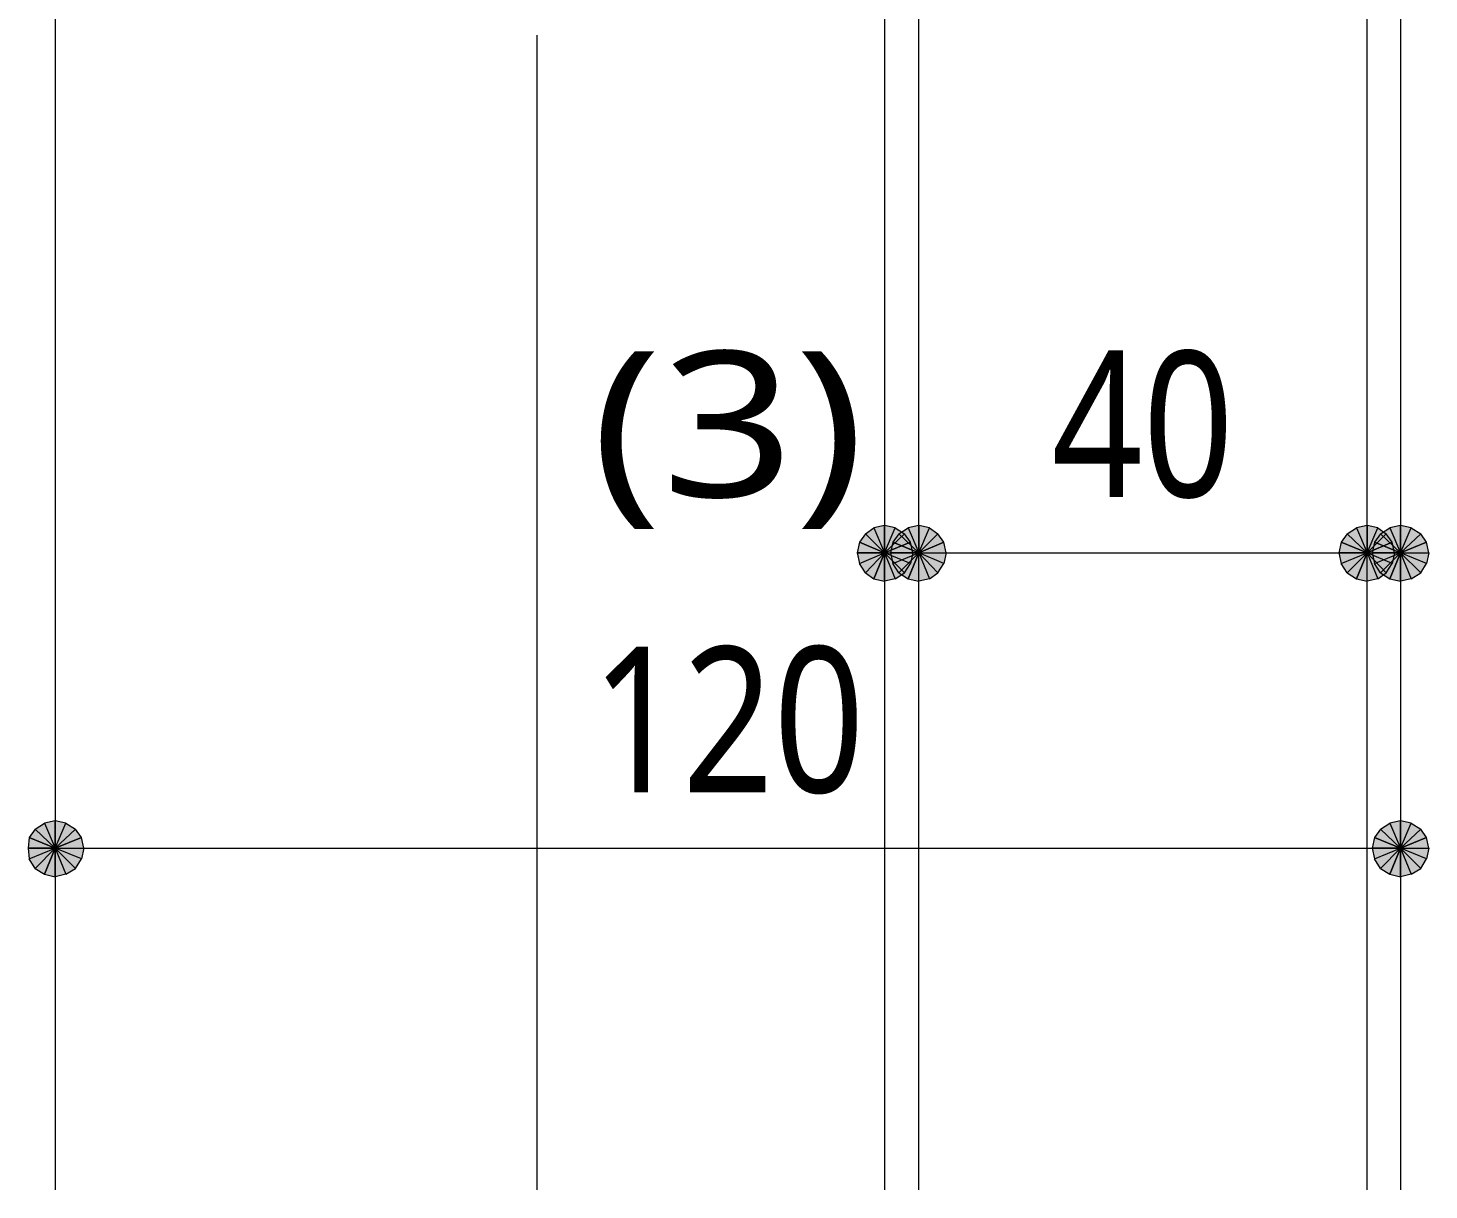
# Model space of a CAD drawing. Header units: millimetres. Extents: x 0 to 420, y 0 to 297.
# Drawn here: x 315.34 to 340.34, y 75.97 to 96.69 of the extents above; entities that cross this region are included whole.
import ezdxf
from ezdxf.enums import TextEntityAlignment as Align

# ---------------------------------------------------------------- set-up
doc = ezdxf.new("R2010")
doc.units = ezdxf.units.MM
doc.styles.add('kst32b', font='NotoSansJP-Variable.ttf')

msp = doc.modelspace()

# ---------------------------------------------------------------- hatches: boundary and pattern name
h = msp.add_hatch(color=7)
h.paths.add_polyline_path([(330.623, 87.821), (330.433, 87.778), (330.623, 87.334), (330.623, 87.821)])
h.paths.add_polyline_path([(330.433, 87.778), (330.623, 87.334), (330.285, 87.672), (330.433, 87.778)])
h.paths.add_polyline_path([(330.623, 87.334), (330.285, 87.672), (330.179, 87.524), (330.623, 87.334)])
h = msp.add_hatch(color=7)
h.paths.add_polyline_path([(331.089, 87.524), (330.983, 87.672), (330.623, 87.334), (331.089, 87.524)])
h.paths.add_polyline_path([(330.983, 87.672), (330.623, 87.334), (330.814, 87.778), (330.983, 87.672)])
h.paths.add_polyline_path([(330.623, 87.334), (330.814, 87.778), (330.623, 87.821), (330.623, 87.334)])
h = msp.add_hatch(color=7)
h.paths.add_polyline_path([(331.237, 87.821), (331.047, 87.778), (331.237, 87.334), (331.237, 87.821)])
h.paths.add_polyline_path([(331.047, 87.778), (331.237, 87.334), (330.877, 87.672), (331.047, 87.778)])
h.paths.add_polyline_path([(331.237, 87.334), (330.877, 87.672), (330.771, 87.524), (331.237, 87.334)])
h = msp.add_hatch(color=7)
h.paths.add_polyline_path([(331.682, 87.524), (331.576, 87.672), (331.237, 87.334), (331.682, 87.524)])
h.paths.add_polyline_path([(331.576, 87.672), (331.237, 87.334), (331.428, 87.778), (331.576, 87.672)])
h.paths.add_polyline_path([(331.237, 87.334), (331.428, 87.778), (331.237, 87.821), (331.237, 87.334)])
h = msp.add_hatch(color=7)
h.paths.add_polyline_path([(339.238, 87.821), (339.048, 87.778), (339.238, 87.334), (339.238, 87.821)])
h.paths.add_polyline_path([(339.048, 87.778), (339.238, 87.334), (338.878, 87.672), (339.048, 87.778)])
h.paths.add_polyline_path([(339.238, 87.334), (338.878, 87.672), (338.772, 87.524), (339.238, 87.334)])
h = msp.add_hatch(color=7)
h.paths.add_polyline_path([(339.683, 87.524), (339.577, 87.672), (339.238, 87.334), (339.683, 87.524)])
h.paths.add_polyline_path([(339.577, 87.672), (339.238, 87.334), (339.429, 87.778), (339.577, 87.672)])
h.paths.add_polyline_path([(339.238, 87.334), (339.429, 87.778), (339.238, 87.821), (339.238, 87.334)])
h = msp.add_hatch(color=7)
h.paths.add_polyline_path([(339.831, 87.821), (339.64, 87.778), (339.831, 87.334), (339.831, 87.821)])
h.paths.add_polyline_path([(339.64, 87.778), (339.831, 87.334), (339.471, 87.672), (339.64, 87.778)])
h.paths.add_polyline_path([(339.831, 87.334), (339.471, 87.672), (339.365, 87.524), (339.831, 87.334)])
h = msp.add_hatch(color=7)
h.paths.add_polyline_path([(340.296, 87.524), (340.191, 87.672), (339.831, 87.334), (340.296, 87.524)])
h.paths.add_polyline_path([(340.191, 87.672), (339.831, 87.334), (340.021, 87.778), (340.191, 87.672)])
h.paths.add_polyline_path([(339.831, 87.334), (340.021, 87.778), (339.831, 87.821), (339.831, 87.334)])
for points in [[(330.179, 87.524), (330.137, 87.334), (330.623, 87.334), (330.179, 87.524)], [(330.771, 87.524), (330.729, 87.334), (331.237, 87.334), (330.771, 87.524)], [(338.772, 87.524), (338.73, 87.334), (339.238, 87.334), (338.772, 87.524)], [(339.365, 87.524), (339.323, 87.334), (339.831, 87.334), (339.365, 87.524)], [(315.362, 82.254), (315.341, 82.063), (315.828, 82.063), (315.362, 82.254)], [(339.365, 82.254), (339.323, 82.063), (339.831, 82.063), (339.365, 82.254)]]:
    msp.add_hatch(color=7).paths.add_polyline_path(points)
h = msp.add_hatch(color=7)
h.paths.add_polyline_path([(330.983, 86.974), (331.089, 87.143), (330.623, 87.334), (330.983, 86.974)])
h.paths.add_polyline_path([(331.089, 87.143), (330.623, 87.334), (331.131, 87.334), (331.089, 87.143)])
h.paths.add_polyline_path([(330.623, 87.334), (331.131, 87.334), (331.089, 87.524), (330.623, 87.334)])
h = msp.add_hatch(color=7)
h.paths.add_polyline_path([(331.576, 86.974), (331.682, 87.143), (331.237, 87.334), (331.576, 86.974)])
h.paths.add_polyline_path([(331.682, 87.143), (331.237, 87.334), (331.724, 87.334), (331.682, 87.143)])
h.paths.add_polyline_path([(331.237, 87.334), (331.724, 87.334), (331.682, 87.524), (331.237, 87.334)])
h = msp.add_hatch(color=7)
h.paths.add_polyline_path([(339.577, 86.974), (339.683, 87.143), (339.238, 87.334), (339.577, 86.974)])
h.paths.add_polyline_path([(339.683, 87.143), (339.238, 87.334), (339.725, 87.334), (339.683, 87.143)])
h.paths.add_polyline_path([(339.238, 87.334), (339.725, 87.334), (339.683, 87.524), (339.238, 87.334)])
h = msp.add_hatch(color=7)
h.paths.add_polyline_path([(340.191, 86.974), (340.296, 87.143), (339.831, 87.334), (340.191, 86.974)])
h.paths.add_polyline_path([(340.296, 87.143), (339.831, 87.334), (340.339, 87.334), (340.296, 87.143)])
h.paths.add_polyline_path([(339.831, 87.334), (340.339, 87.334), (340.296, 87.524), (339.831, 87.334)])
h = msp.add_hatch(color=7)
h.paths.add_polyline_path([(330.137, 87.334), (330.179, 87.143), (330.623, 87.334), (330.137, 87.334)])
h.paths.add_polyline_path([(330.179, 87.143), (330.623, 87.334), (330.285, 86.974), (330.179, 87.143)])
h.paths.add_polyline_path([(330.623, 87.334), (330.285, 86.974), (330.433, 86.868), (330.623, 87.334)])
h = msp.add_hatch(color=7)
h.paths.add_polyline_path([(330.433, 86.868), (330.623, 86.826), (330.623, 87.334), (330.433, 86.868)])
h.paths.add_polyline_path([(330.623, 86.826), (330.623, 87.334), (330.814, 86.868), (330.623, 86.826)])
h.paths.add_polyline_path([(330.623, 87.334), (330.814, 86.868), (330.983, 86.974), (330.623, 87.334)])
h = msp.add_hatch(color=7)
h.paths.add_polyline_path([(330.729, 87.334), (330.771, 87.143), (331.237, 87.334), (330.729, 87.334)])
h.paths.add_polyline_path([(330.771, 87.143), (331.237, 87.334), (330.877, 86.974), (330.771, 87.143)])
h.paths.add_polyline_path([(331.237, 87.334), (330.877, 86.974), (331.047, 86.868), (331.237, 87.334)])
h = msp.add_hatch(color=7)
h.paths.add_polyline_path([(331.047, 86.868), (331.237, 86.826), (331.237, 87.334), (331.047, 86.868)])
h.paths.add_polyline_path([(331.237, 86.826), (331.237, 87.334), (331.428, 86.868), (331.237, 86.826)])
h.paths.add_polyline_path([(331.237, 87.334), (331.428, 86.868), (331.576, 86.974), (331.237, 87.334)])
h = msp.add_hatch(color=7)
h.paths.add_polyline_path([(338.73, 87.334), (338.772, 87.143), (339.238, 87.334), (338.73, 87.334)])
h.paths.add_polyline_path([(338.772, 87.143), (339.238, 87.334), (338.878, 86.974), (338.772, 87.143)])
h.paths.add_polyline_path([(339.238, 87.334), (338.878, 86.974), (339.048, 86.868), (339.238, 87.334)])
h = msp.add_hatch(color=7)
h.paths.add_polyline_path([(339.048, 86.868), (339.238, 86.826), (339.238, 87.334), (339.048, 86.868)])
h.paths.add_polyline_path([(339.238, 86.826), (339.238, 87.334), (339.429, 86.868), (339.238, 86.826)])
h.paths.add_polyline_path([(339.238, 87.334), (339.429, 86.868), (339.577, 86.974), (339.238, 87.334)])
h = msp.add_hatch(color=7)
h.paths.add_polyline_path([(339.323, 87.334), (339.365, 87.143), (339.831, 87.334), (339.323, 87.334)])
h.paths.add_polyline_path([(339.365, 87.143), (339.831, 87.334), (339.471, 86.974), (339.365, 87.143)])
h.paths.add_polyline_path([(339.831, 87.334), (339.471, 86.974), (339.64, 86.868), (339.831, 87.334)])
h = msp.add_hatch(color=7)
h.paths.add_polyline_path([(339.64, 86.868), (339.831, 86.826), (339.831, 87.334), (339.64, 86.868)])
h.paths.add_polyline_path([(339.831, 86.826), (339.831, 87.334), (340.021, 86.868), (339.831, 86.826)])
h.paths.add_polyline_path([(339.831, 87.334), (340.021, 86.868), (340.191, 86.974), (339.831, 87.334)])
h = msp.add_hatch(color=7)
h.paths.add_polyline_path([(315.828, 82.55), (315.637, 82.508), (315.828, 82.063), (315.828, 82.55)])
h.paths.add_polyline_path([(315.637, 82.508), (315.828, 82.063), (315.468, 82.402), (315.637, 82.508)])
h.paths.add_polyline_path([(315.828, 82.063), (315.468, 82.402), (315.362, 82.254), (315.828, 82.063)])
h = msp.add_hatch(color=7)
h.paths.add_polyline_path([(316.294, 82.254), (316.188, 82.402), (315.828, 82.063), (316.294, 82.254)])
h.paths.add_polyline_path([(316.188, 82.402), (315.828, 82.063), (316.018, 82.508), (316.188, 82.402)])
h.paths.add_polyline_path([(315.828, 82.063), (316.018, 82.508), (315.828, 82.55), (315.828, 82.063)])
h = msp.add_hatch(color=7)
h.paths.add_polyline_path([(339.831, 82.55), (339.64, 82.508), (339.831, 82.063), (339.831, 82.55)])
h.paths.add_polyline_path([(339.64, 82.508), (339.831, 82.063), (339.471, 82.402), (339.64, 82.508)])
h.paths.add_polyline_path([(339.831, 82.063), (339.471, 82.402), (339.365, 82.254), (339.831, 82.063)])
h = msp.add_hatch(color=7)
h.paths.add_polyline_path([(340.296, 82.254), (340.191, 82.402), (339.831, 82.063), (340.296, 82.254)])
h.paths.add_polyline_path([(340.191, 82.402), (339.831, 82.063), (340.021, 82.508), (340.191, 82.402)])
h.paths.add_polyline_path([(339.831, 82.063), (340.021, 82.508), (339.831, 82.55), (339.831, 82.063)])
h = msp.add_hatch(color=7)
h.paths.add_polyline_path([(316.188, 81.703), (316.294, 81.873), (315.828, 82.063), (316.188, 81.703)])
h.paths.add_polyline_path([(316.294, 81.873), (315.828, 82.063), (316.336, 82.063), (316.294, 81.873)])
h.paths.add_polyline_path([(315.828, 82.063), (316.336, 82.063), (316.294, 82.254), (315.828, 82.063)])
h = msp.add_hatch(color=7)
h.paths.add_polyline_path([(340.191, 81.703), (340.296, 81.873), (339.831, 82.063), (340.191, 81.703)])
h.paths.add_polyline_path([(340.296, 81.873), (339.831, 82.063), (340.339, 82.063), (340.296, 81.873)])
h.paths.add_polyline_path([(339.831, 82.063), (340.339, 82.063), (340.296, 82.254), (339.831, 82.063)])
h = msp.add_hatch(color=7)
h.paths.add_polyline_path([(315.341, 82.063), (315.362, 81.873), (315.828, 82.063), (315.341, 82.063)])
h.paths.add_polyline_path([(315.362, 81.873), (315.828, 82.063), (315.468, 81.703), (315.362, 81.873)])
h.paths.add_polyline_path([(315.828, 82.063), (315.468, 81.703), (315.637, 81.597), (315.828, 82.063)])
h = msp.add_hatch(color=7)
h.paths.add_polyline_path([(315.637, 81.597), (315.828, 81.555), (315.828, 82.063), (315.637, 81.597)])
h.paths.add_polyline_path([(315.828, 81.555), (315.828, 82.063), (316.018, 81.597), (315.828, 81.555)])
h.paths.add_polyline_path([(315.828, 82.063), (316.018, 81.597), (316.188, 81.703), (315.828, 82.063)])
h = msp.add_hatch(color=7)
h.paths.add_polyline_path([(339.323, 82.063), (339.365, 81.873), (339.831, 82.063), (339.323, 82.063)])
h.paths.add_polyline_path([(339.365, 81.873), (339.831, 82.063), (339.471, 81.703), (339.365, 81.873)])
h.paths.add_polyline_path([(339.831, 82.063), (339.471, 81.703), (339.64, 81.597), (339.831, 82.063)])
h = msp.add_hatch(color=7)
h.paths.add_polyline_path([(339.64, 81.597), (339.831, 81.555), (339.831, 82.063), (339.64, 81.597)])
h.paths.add_polyline_path([(339.831, 81.555), (339.831, 82.063), (340.021, 81.597), (339.831, 81.555)])
h.paths.add_polyline_path([(339.831, 82.063), (340.021, 81.597), (340.191, 81.703), (339.831, 82.063)])

# ---------------------------------------------------------------- linework, layer by layer
at = {"lineweight": 13}
for points in [[(315.828, 104.584), (315.828, 75.967)], [(339.831, 104.373), (339.831, 75.967)], [(331.237, 75.967), (331.237, 102.849)], [(339.238, 75.967), (339.238, 102.849)], [(330.623, 101.367), (330.623, 75.967)], [(324.421, 96.562), (324.421, 87.334), (324.421, 75.967)], [(330.623, 87.334), (331.237, 87.334), (339.238, 87.334), (339.831, 87.334)], [(315.828, 82.063), (339.831, 82.063)]]:
    msp.add_lwpolyline(points, dxfattribs=at)
at = {"lineweight": 0}
for points in [[(330.433, 87.778), (330.623, 87.334), (330.285, 87.672)], [(330.623, 87.821), (330.433, 87.778), (330.623, 87.334)], [(330.623, 87.334), (330.814, 87.778), (330.623, 87.821)], [(330.983, 87.672), (330.623, 87.334), (330.814, 87.778)], [(331.047, 87.778), (331.237, 87.334), (330.877, 87.672)], [(331.237, 87.821), (331.047, 87.778), (331.237, 87.334)], [(331.237, 87.334), (331.428, 87.778), (331.237, 87.821)], [(331.576, 87.672), (331.237, 87.334), (331.428, 87.778)], [(339.048, 87.778), (339.238, 87.334), (338.878, 87.672)], [(339.238, 87.821), (339.048, 87.778), (339.238, 87.334)], [(339.238, 87.334), (339.429, 87.778), (339.238, 87.821)], [(339.577, 87.672), (339.238, 87.334), (339.429, 87.778)], [(339.64, 87.778), (339.831, 87.334), (339.471, 87.672)], [(339.831, 87.821), (339.64, 87.778), (339.831, 87.334)], [(339.831, 87.334), (340.021, 87.778), (339.831, 87.821)], [(340.191, 87.672), (339.831, 87.334), (340.021, 87.778)], [(330.179, 87.524), (330.137, 87.334), (330.623, 87.334)], [(330.623, 87.334), (330.285, 87.672), (330.179, 87.524)], [(331.089, 87.524), (330.983, 87.672), (330.623, 87.334)], [(330.623, 87.334), (331.131, 87.334), (331.089, 87.524)], [(330.771, 87.524), (330.729, 87.334), (331.237, 87.334)], [(331.237, 87.334), (330.877, 87.672), (330.771, 87.524)], [(331.682, 87.524), (331.576, 87.672), (331.237, 87.334)], [(331.237, 87.334), (331.724, 87.334), (331.682, 87.524)], [(338.772, 87.524), (338.73, 87.334), (339.238, 87.334)], [(339.238, 87.334), (338.878, 87.672), (338.772, 87.524)], [(339.683, 87.524), (339.577, 87.672), (339.238, 87.334)], [(339.238, 87.334), (339.725, 87.334), (339.683, 87.524)], [(339.365, 87.524), (339.323, 87.334), (339.831, 87.334)], [(339.831, 87.334), (339.471, 87.672), (339.365, 87.524)], [(340.296, 87.524), (340.191, 87.672), (339.831, 87.334)], [(339.831, 87.334), (340.339, 87.334), (340.296, 87.524)], [(330.137, 87.334), (330.179, 87.143), (330.623, 87.334)], [(330.179, 87.143), (330.623, 87.334), (330.285, 86.974)], [(330.623, 87.334), (330.285, 86.974), (330.433, 86.868)], [(330.433, 86.868), (330.623, 86.826), (330.623, 87.334)], [(330.623, 86.826), (330.623, 87.334), (330.814, 86.868)], [(330.623, 87.334), (330.814, 86.868), (330.983, 86.974)], [(330.983, 86.974), (331.089, 87.143), (330.623, 87.334)], [(331.089, 87.143), (330.623, 87.334), (331.131, 87.334)], [(330.729, 87.334), (330.771, 87.143), (331.237, 87.334)], [(330.771, 87.143), (331.237, 87.334), (330.877, 86.974)], [(331.237, 87.334), (330.877, 86.974), (331.047, 86.868)], [(331.047, 86.868), (331.237, 86.826), (331.237, 87.334)], [(331.237, 86.826), (331.237, 87.334), (331.428, 86.868)], [(331.237, 87.334), (331.428, 86.868), (331.576, 86.974)], [(331.576, 86.974), (331.682, 87.143), (331.237, 87.334)], [(331.682, 87.143), (331.237, 87.334), (331.724, 87.334)], [(338.73, 87.334), (338.772, 87.143), (339.238, 87.334)], [(338.772, 87.143), (339.238, 87.334), (338.878, 86.974)], [(339.238, 87.334), (338.878, 86.974), (339.048, 86.868)], [(339.048, 86.868), (339.238, 86.826), (339.238, 87.334)], [(339.238, 86.826), (339.238, 87.334), (339.429, 86.868)], [(339.238, 87.334), (339.429, 86.868), (339.577, 86.974)], [(339.577, 86.974), (339.683, 87.143), (339.238, 87.334)], [(339.683, 87.143), (339.238, 87.334), (339.725, 87.334)], [(339.323, 87.334), (339.365, 87.143), (339.831, 87.334)], [(339.365, 87.143), (339.831, 87.334), (339.471, 86.974)], [(339.831, 87.334), (339.471, 86.974), (339.64, 86.868)], [(339.64, 86.868), (339.831, 86.826), (339.831, 87.334)], [(339.831, 86.826), (339.831, 87.334), (340.021, 86.868)], [(339.831, 87.334), (340.021, 86.868), (340.191, 86.974)], [(340.191, 86.974), (340.296, 87.143), (339.831, 87.334)], [(340.296, 87.143), (339.831, 87.334), (340.339, 87.334)], [(315.637, 82.508), (315.828, 82.063), (315.468, 82.402)], [(315.828, 82.55), (315.637, 82.508), (315.828, 82.063)], [(315.828, 82.063), (316.018, 82.508), (315.828, 82.55)], [(316.188, 82.402), (315.828, 82.063), (316.018, 82.508)], [(339.64, 82.508), (339.831, 82.063), (339.471, 82.402)], [(339.831, 82.55), (339.64, 82.508), (339.831, 82.063)], [(339.831, 82.063), (340.021, 82.508), (339.831, 82.55)], [(340.191, 82.402), (339.831, 82.063), (340.021, 82.508)], [(315.362, 82.254), (315.341, 82.063), (315.828, 82.063)], [(315.828, 82.063), (315.468, 82.402), (315.362, 82.254)], [(316.294, 82.254), (316.188, 82.402), (315.828, 82.063)], [(315.828, 82.063), (316.336, 82.063), (316.294, 82.254)], [(339.365, 82.254), (339.323, 82.063), (339.831, 82.063)], [(339.831, 82.063), (339.471, 82.402), (339.365, 82.254)], [(340.296, 82.254), (340.191, 82.402), (339.831, 82.063)], [(339.831, 82.063), (340.339, 82.063), (340.296, 82.254)], [(315.341, 82.063), (315.362, 81.873), (315.828, 82.063)], [(315.362, 81.873), (315.828, 82.063), (315.468, 81.703)], [(315.828, 82.063), (315.468, 81.703), (315.637, 81.597)], [(315.637, 81.597), (315.828, 81.555), (315.828, 82.063)], [(315.828, 81.555), (315.828, 82.063), (316.018, 81.597)], [(315.828, 82.063), (316.018, 81.597), (316.188, 81.703)], [(316.188, 81.703), (316.294, 81.873), (315.828, 82.063)], [(316.294, 81.873), (315.828, 82.063), (316.336, 82.063)], [(339.323, 82.063), (339.365, 81.873), (339.831, 82.063)], [(339.365, 81.873), (339.831, 82.063), (339.471, 81.703)], [(339.831, 82.063), (339.471, 81.703), (339.64, 81.597)], [(339.64, 81.597), (339.831, 81.555), (339.831, 82.063)], [(339.831, 81.555), (339.831, 82.063), (340.021, 81.597)], [(339.831, 82.063), (340.021, 81.597), (340.191, 81.703)], [(340.191, 81.703), (340.296, 81.873), (339.831, 82.063)], [(340.296, 81.873), (339.831, 82.063), (340.339, 82.063)]]:
    msp.add_lwpolyline(points, close=True, dxfattribs=at)

# ---------------------------------------------------------------- texts
at = {"style": 'kst32b'}
for s, p, p2 in [('(3)', (325.395, 88.329), (330.268, 88.329)), ('40', (333.608, 88.329), (336.856, 88.329)), ('120', (325.395, 83.058), (330.268, 83.058))]:
    msp.add_text(s, height=2.5989, dxfattribs=at).set_placement(p, p2, align=Align.FIT)

doc.saveas('drawing.dxf')
